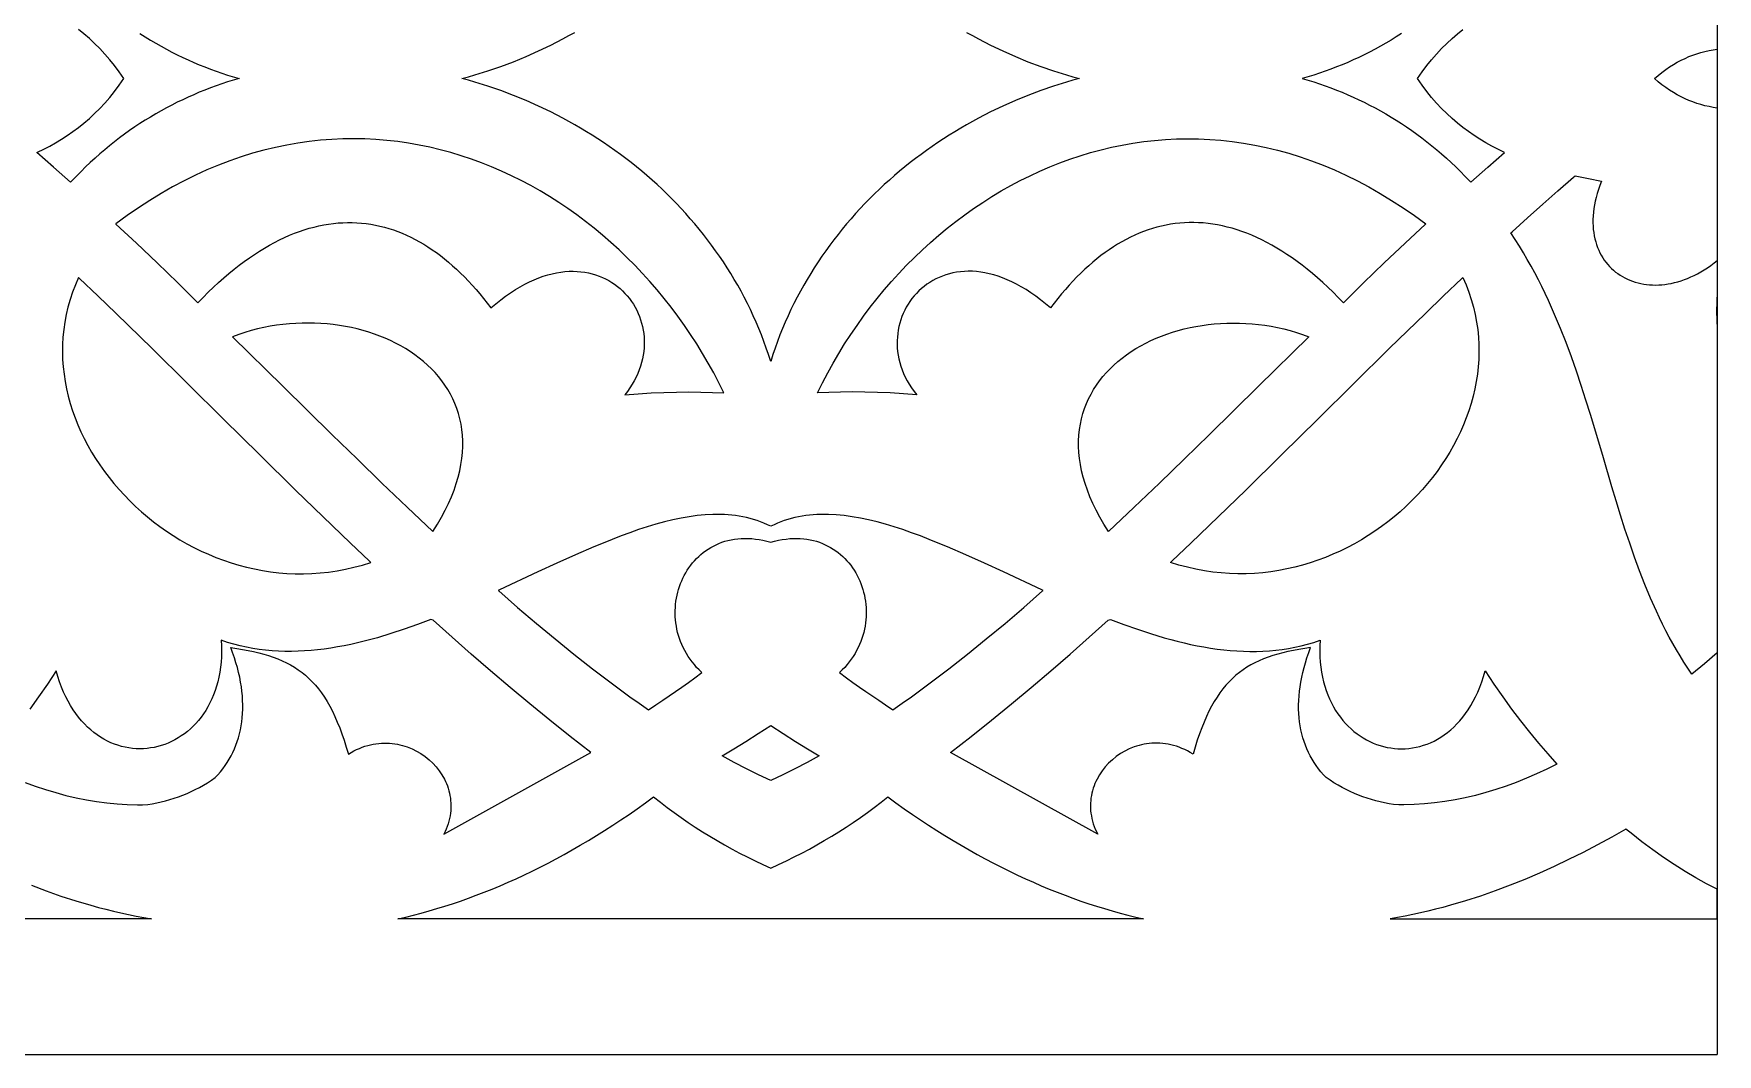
# Model space of a CAD drawing. Extents: x -105 to 105, y -148 to 149.
# Drawn here: x 30.36 to 64.58, y -89.6 to -68.85 of the extents above; entities that cross this region are included whole.
import ezdxf

# ---------------------------------------------------------------- set-up
doc = ezdxf.new("R2010")
doc.units = 0
doc.header["$MEASUREMENT"] = 0
doc.layers.get('0').update_dxf_attribs({"linetype": 'CONTINUOUS'})
doc.layers.add('LAYER_1', color=18, linetype='CONTINUOUS')

msp = doc.modelspace()

# ---------------------------------------------------------------- linework, layer by layer
msp.add_line((64.584, -49.611), (64.584, -89.598))
at = {"layer": 'LAYER_1'}
for points in [[(32.516, -68.846), (32.622, -68.913), (32.729, -68.979), (32.837, -69.043), (32.945, -69.104), (33.054, -69.164), (33.164, -69.222), (33.274, -69.277), (33.386, -69.331), (33.498, -69.383), (33.61, -69.433), (33.723, -69.48), (33.837, -69.526), (33.951, -69.57), (34.066, -69.612), (34.298, -69.69), (34.531, -69.761), (34.298, -69.831), (34.066, -69.91), (33.951, -69.952), (33.837, -69.996), (33.723, -70.041), (33.61, -70.089), (33.498, -70.139), (33.386, -70.191), (33.274, -70.244), (33.164, -70.3), (33.054, -70.358), (32.945, -70.417), (32.837, -70.479), (32.729, -70.543), (32.622, -70.608), (32.516, -70.676), (32.411, -70.746), (32.307, -70.818), (32.204, -70.892), (32.101, -70.968), (32, -71.046), (31.899, -71.126), (31.8, -71.208), (31.701, -71.292), (31.604, -71.379), (31.507, -71.467), (31.412, -71.558), (31.318, -71.651), (31.225, -71.746), (31.133, -71.843), (31.119, -71.857), (31.106, -71.87), (30.762, -71.564), (30.42, -71.265), (30.435, -71.257), (30.559, -71.197), (30.682, -71.134), (30.802, -71.066), (30.921, -70.995), (31.039, -70.92), (31.154, -70.84), (31.267, -70.756), (31.378, -70.667), (31.488, -70.573), (31.595, -70.474), (31.7, -70.369), (31.802, -70.259), (31.903, -70.144), (32.001, -70.022), (32.096, -69.895), (32.189, -69.761), (32.096, -69.627), (32.001, -69.499), (31.903, -69.378), (31.802, -69.263), (31.7, -69.153), (31.595, -69.048), (31.488, -68.949), (31.378, -68.855), (31.267, -68.766)], [(58.162, -68.846), (58.056, -68.913), (57.95, -68.979), (57.842, -69.043), (57.734, -69.104), (57.625, -69.164), (57.515, -69.222), (57.404, -69.277), (57.293, -69.331), (57.181, -69.383), (57.069, -69.433), (56.955, -69.48), (56.842, -69.526), (56.727, -69.57), (56.612, -69.612), (56.381, -69.69), (56.147, -69.761), (56.381, -69.831), (56.612, -69.91), (56.727, -69.952), (56.842, -69.996), (56.955, -70.041), (57.069, -70.089), (57.181, -70.139), (57.293, -70.191), (57.404, -70.244), (57.515, -70.3), (57.625, -70.358), (57.734, -70.417), (57.842, -70.479), (57.95, -70.543), (58.056, -70.608), (58.162, -70.676), (58.267, -70.746), (58.372, -70.818), (58.475, -70.892), (58.577, -70.968), (58.679, -71.046), (58.779, -71.126), (58.879, -71.208), (58.977, -71.292), (59.075, -71.379), (59.171, -71.467), (59.267, -71.558), (59.361, -71.651), (59.454, -71.746), (59.546, -71.843), (59.56, -71.857), (59.573, -71.87), (59.917, -71.564), (60.259, -71.265), (60.244, -71.257), (60.12, -71.197), (59.997, -71.134), (59.876, -71.066), (59.757, -70.995), (59.64, -70.92), (59.525, -70.84), (59.412, -70.756), (59.3, -70.667), (59.191, -70.573), (59.084, -70.474), (58.979, -70.369), (58.876, -70.259), (58.776, -70.144), (58.678, -70.022), (58.583, -69.895), (58.489, -69.761), (58.583, -69.627), (58.678, -69.499), (58.776, -69.378), (58.876, -69.263), (58.979, -69.153), (59.084, -69.048), (59.191, -68.949), (59.3, -68.855), (59.412, -68.766)], [(49.323, -68.822), (49.444, -68.889), (49.565, -68.955), (49.811, -69.082), (50.061, -69.201), (50.314, -69.313), (50.57, -69.418), (50.828, -69.515), (51.089, -69.605), (51.353, -69.687), (51.485, -69.725), (51.618, -69.761), (51.485, -69.797), (51.353, -69.835), (51.089, -69.917), (50.828, -70.007), (50.57, -70.104), (50.314, -70.209), (50.061, -70.321), (49.811, -70.44), (49.565, -70.566), (49.444, -70.632), (49.323, -70.7), (49.203, -70.769), (49.085, -70.841), (48.967, -70.913), (48.851, -70.988), (48.735, -71.064), (48.621, -71.142), (48.508, -71.222), (48.396, -71.303), (48.285, -71.386), (48.176, -71.471), (48.068, -71.557), (47.961, -71.645), (47.856, -71.734), (47.752, -71.826), (47.649, -71.918), (47.548, -72.012), (47.448, -72.108), (47.35, -72.206), (47.254, -72.304), (47.159, -72.405), (47.065, -72.507), (46.974, -72.61), (46.883, -72.715), (46.795, -72.821), (46.708, -72.929), (46.623, -73.038), (46.54, -73.149), (46.459, -73.261), (46.379, -73.375), (46.302, -73.49), (46.226, -73.606), (46.152, -73.724), (46.08, -73.843), (46.01, -73.963), (45.943, -74.085), (45.877, -74.208), (45.813, -74.333), (45.752, -74.458), (45.692, -74.585), (45.635, -74.714), (45.58, -74.843), (45.527, -74.974), (45.477, -75.106), (45.429, -75.24), (45.383, -75.374), (45.339, -75.51), (45.296, -75.374), (45.25, -75.24), (45.202, -75.106), (45.151, -74.974), (45.098, -74.843), (45.043, -74.714), (44.986, -74.585), (44.927, -74.458), (44.865, -74.333), (44.802, -74.208), (44.736, -74.085), (44.668, -73.963), (44.598, -73.843), (44.527, -73.724), (44.453, -73.606), (44.377, -73.49), (44.299, -73.375), (44.22, -73.261), (44.139, -73.149), (44.055, -73.038), (43.97, -72.929), (43.884, -72.821), (43.795, -72.715), (43.705, -72.61), (43.613, -72.507), (43.52, -72.405), (43.425, -72.304), (43.328, -72.206), (43.23, -72.108), (43.131, -72.012), (43.029, -71.918), (42.927, -71.826), (42.823, -71.734), (42.717, -71.645), (42.611, -71.557), (42.503, -71.471), (42.393, -71.386), (42.283, -71.303), (42.171, -71.222), (42.058, -71.142), (41.943, -71.064), (41.828, -70.988), (41.712, -70.913), (41.594, -70.841), (41.475, -70.769), (41.356, -70.7), (41.235, -70.632), (41.113, -70.566), (40.867, -70.44), (40.618, -70.321), (40.365, -70.209), (40.109, -70.104), (39.85, -70.007), (39.589, -69.917), (39.326, -69.835), (39.193, -69.797), (39.06, -69.761), (39.193, -69.725), (39.326, -69.687), (39.589, -69.605), (39.85, -69.515), (40.109, -69.418), (40.365, -69.313), (40.618, -69.201), (40.867, -69.082), (41.113, -68.955), (41.235, -68.889), (41.356, -68.822)], [(30.182, -84.069), (30.389, -84.145), (30.596, -84.215), (30.804, -84.278), (31.011, -84.334), (31.219, -84.384), (31.427, -84.426), (31.634, -84.461), (31.842, -84.488), (32.05, -84.508), (32.258, -84.52), (32.466, -84.524), (32.57, -84.523), (32.675, -84.52), (32.766, -84.505), (32.858, -84.488), (32.948, -84.468), (33.037, -84.445), (33.126, -84.42), (33.214, -84.393), (33.301, -84.362), (33.387, -84.329), (33.473, -84.294), (33.557, -84.256), (33.641, -84.215), (33.724, -84.171), (33.806, -84.125), (33.887, -84.076), (33.968, -84.024), (34.048, -83.97), (34.101, -83.913), (34.153, -83.853), (34.201, -83.792), (34.247, -83.729), (34.291, -83.664), (34.332, -83.598), (34.37, -83.529), (34.405, -83.459), (34.438, -83.387), (34.468, -83.314), (34.495, -83.239), (34.519, -83.162), (34.54, -83.084), (34.559, -83.004), (34.574, -82.922), (34.587, -82.839), (34.596, -82.755), (34.603, -82.669), (34.607, -82.581), (34.607, -82.493), (34.604, -82.403), (34.599, -82.311), (34.59, -82.218), (34.578, -82.124), (34.562, -82.029), (34.544, -81.932), (34.522, -81.835), (34.497, -81.736), (34.468, -81.636), (34.436, -81.534), (34.401, -81.432), (34.362, -81.329), (34.483, -81.346), (34.601, -81.365), (34.714, -81.385), (34.824, -81.408), (34.93, -81.433), (35.032, -81.46), (35.131, -81.489), (35.227, -81.522), (35.32, -81.557), (35.409, -81.595), (35.495, -81.636), (35.579, -81.68), (35.659, -81.728), (35.736, -81.779), (35.811, -81.834), (35.883, -81.893), (35.953, -81.956), (36.02, -82.023), (36.085, -82.094), (36.147, -82.17), (36.208, -82.251), (36.266, -82.336), (36.322, -82.427), (36.377, -82.523), (36.429, -82.624), (36.48, -82.73), (36.529, -82.842), (36.577, -82.96), (36.623, -83.084), (36.668, -83.214), (36.711, -83.35), (36.754, -83.493), (36.809, -83.46), (36.866, -83.43), (36.922, -83.402), (36.978, -83.378), (37.035, -83.356), (37.091, -83.336), (37.147, -83.32), (37.203, -83.305), (37.259, -83.294), (37.315, -83.285), (37.371, -83.278), (37.426, -83.273), (37.481, -83.271), (37.536, -83.271), (37.59, -83.274), (37.643, -83.278), (37.696, -83.285), (37.749, -83.294), (37.8, -83.304), (37.852, -83.317), (37.902, -83.332), (37.952, -83.348), (38.048, -83.387), (38.141, -83.433), (38.23, -83.485), (38.314, -83.543), (38.394, -83.608), (38.468, -83.677), (38.537, -83.752), (38.599, -83.832), (38.656, -83.916), (38.705, -84.004), (38.727, -84.049), (38.747, -84.095), (38.766, -84.142), (38.782, -84.19), (38.797, -84.238), (38.809, -84.287), (38.819, -84.337), (38.827, -84.387), (38.833, -84.438), (38.837, -84.49), (38.839, -84.541), (38.838, -84.593), (38.835, -84.646), (38.829, -84.698), (38.821, -84.751), (38.811, -84.805), (38.797, -84.858), (38.782, -84.911), (38.763, -84.965), (38.742, -85.018), (38.718, -85.071), (38.692, -85.125), (41.683, -83.459), (41.264, -83.134), (40.851, -82.805), (40.444, -82.474), (40.042, -82.139), (39.644, -81.801), (39.251, -81.461), (38.863, -81.118), (38.478, -80.773), (38.429, -80.756), (38.157, -80.859), (37.886, -80.956), (37.614, -81.046), (37.343, -81.128), (37.208, -81.165), (37.072, -81.201), (36.937, -81.234), (36.802, -81.264), (36.667, -81.292), (36.532, -81.317), (36.398, -81.34), (36.263, -81.359), (36.129, -81.375), (35.996, -81.388), (35.862, -81.398), (35.73, -81.405), (35.597, -81.408), (35.465, -81.407), (35.333, -81.403), (35.202, -81.395), (35.071, -81.383), (34.94, -81.367), (34.811, -81.347), (34.681, -81.323), (34.553, -81.294), (34.424, -81.261), (34.297, -81.223), (34.17, -81.181), (34.175, -81.296), (34.176, -81.408), (34.173, -81.518), (34.166, -81.624), (34.155, -81.728), (34.14, -81.829), (34.121, -81.927), (34.099, -82.023), (34.073, -82.115), (34.045, -82.204), (34.012, -82.29), (33.977, -82.374), (33.939, -82.454), (33.898, -82.531), (33.854, -82.605), (33.808, -82.676), (33.759, -82.743), (33.708, -82.808), (33.654, -82.869), (33.599, -82.927), (33.541, -82.982), (33.481, -83.033), (33.42, -83.081), (33.357, -83.125), (33.292, -83.167), (33.226, -83.204), (33.159, -83.239), (33.09, -83.269), (33.02, -83.296), (32.95, -83.32), (32.878, -83.34), (32.806, -83.357), (32.733, -83.37), (32.66, -83.379), (32.586, -83.384), (32.512, -83.386), (32.438, -83.384), (32.364, -83.378), (32.29, -83.368), (32.216, -83.355), (32.142, -83.338), (32.069, -83.316), (31.997, -83.291), (31.925, -83.262), (31.854, -83.229), (31.784, -83.192), (31.715, -83.15), (31.647, -83.105), (31.58, -83.056), (31.515, -83.002), (31.451, -82.944), (31.389, -82.882), (31.329, -82.816), (31.27, -82.746), (31.214, -82.671), (31.159, -82.592), (31.107, -82.509), (31.057, -82.421), (31.01, -82.329), (30.965, -82.232), (30.923, -82.132), (30.883, -82.026), (30.847, -81.916), (30.813, -81.802), (30.635, -82.07), (30.456, -82.328), (30.276, -82.578)], [(30.309, -86.161), (30.609, -86.274), (30.911, -86.38), (31.215, -86.477), (31.519, -86.568), (31.672, -86.61), (31.825, -86.65), (31.978, -86.688), (32.131, -86.723), (32.285, -86.757), (32.439, -86.789), (32.594, -86.818), (32.748, -86.846), (24.414, -86.846)], [(-51.868, -89.598), (64.584, -89.598)]]:
    msp.add_lwpolyline(points, dxfattribs=at)
for points in [[(64.584, -69.161), (64.584, -70.362), (64.5, -70.348), (64.416, -70.332), (64.333, -70.313), (64.251, -70.291), (64.169, -70.266), (64.088, -70.237), (64.007, -70.206), (63.927, -70.171), (63.848, -70.133), (63.769, -70.091), (63.69, -70.045), (63.612, -69.996), (63.535, -69.943), (63.458, -69.887), (63.382, -69.826), (63.306, -69.761), (63.382, -69.696), (63.458, -69.635), (63.535, -69.578), (63.612, -69.525), (63.69, -69.476), (63.769, -69.431), (63.848, -69.389), (63.927, -69.351), (64.007, -69.316), (64.088, -69.285), (64.169, -69.257), (64.251, -69.232), (64.333, -69.21), (64.416, -69.19), (64.5, -69.174)], [(33.694, -74.318), (33.8, -74.209), (33.906, -74.105), (34.011, -74.004), (34.116, -73.907), (34.221, -73.814), (34.325, -73.725), (34.43, -73.639), (34.534, -73.558), (34.638, -73.48), (34.741, -73.406), (34.844, -73.336), (34.947, -73.27), (35.05, -73.207), (35.152, -73.148), (35.254, -73.092), (35.356, -73.041), (35.457, -72.993), (35.558, -72.948), (35.658, -72.907), (35.759, -72.87), (35.858, -72.836), (35.958, -72.806), (36.057, -72.779), (36.155, -72.756), (36.253, -72.736), (36.351, -72.72), (36.448, -72.707), (36.545, -72.697), (36.642, -72.691), (36.737, -72.688), (36.833, -72.688), (36.928, -72.692), (37.022, -72.699), (37.116, -72.709), (37.209, -72.723), (37.302, -72.74), (37.395, -72.759), (37.486, -72.783), (37.578, -72.809), (37.668, -72.838), (37.758, -72.871), (37.848, -72.906), (37.937, -72.945), (38.025, -72.986), (38.113, -73.031), (38.2, -73.079), (38.286, -73.129), (38.372, -73.183), (38.457, -73.24), (38.542, -73.299), (38.626, -73.361), (38.709, -73.427), (38.792, -73.495), (38.873, -73.566), (38.954, -73.639), (39.035, -73.716), (39.114, -73.795), (39.193, -73.877), (39.272, -73.962), (39.349, -74.049), (39.426, -74.139), (39.502, -74.232), (39.577, -74.327), (39.651, -74.425), (39.752, -74.339), (39.852, -74.258), (39.951, -74.183), (40.05, -74.114), (40.148, -74.051), (40.245, -73.992), (40.341, -73.94), (40.436, -73.892), (40.53, -73.85), (40.623, -73.812), (40.715, -73.779), (40.806, -73.752), (40.895, -73.728), (40.984, -73.71), (41.07, -73.696), (41.156, -73.686), (41.24, -73.68), (41.322, -73.679), (41.403, -73.682), (41.482, -73.688), (41.559, -73.698), (41.634, -73.712), (41.708, -73.73), (41.78, -73.751), (41.849, -73.776), (41.917, -73.803), (41.983, -73.834), (42.046, -73.868), (42.107, -73.905), (42.166, -73.944), (42.222, -73.987), (42.276, -74.032), (42.328, -74.079), (42.377, -74.129), (42.424, -74.181), (42.467, -74.235), (42.509, -74.291), (42.547, -74.35), (42.582, -74.41), (42.615, -74.472), (42.645, -74.535), (42.671, -74.6), (42.695, -74.667), (42.715, -74.734), (42.732, -74.803), (42.746, -74.873), (42.757, -74.944), (42.764, -75.016), (42.768, -75.088), (42.768, -75.161), (42.765, -75.235), (42.758, -75.309), (42.748, -75.384), (42.733, -75.458), (42.715, -75.533), (42.693, -75.608), (42.667, -75.682), (42.637, -75.757), (42.604, -75.831), (42.565, -75.904), (42.523, -75.977), (42.477, -76.05), (42.426, -76.121), (42.371, -76.192), (42.642, -76.17), (42.908, -76.153), (43.169, -76.142), (43.424, -76.135), (43.674, -76.133), (43.918, -76.135), (44.156, -76.142), (44.388, -76.152), (44.287, -75.948), (44.181, -75.746), (44.07, -75.547), (43.955, -75.35), (43.836, -75.156), (43.712, -74.965), (43.584, -74.778), (43.452, -74.593), (43.316, -74.412), (43.175, -74.234), (43.031, -74.059), (42.884, -73.888), (42.732, -73.721), (42.577, -73.558), (42.418, -73.399), (42.256, -73.243), (42.09, -73.092), (41.921, -72.945), (41.749, -72.803), (41.573, -72.665), (41.395, -72.532), (41.214, -72.403), (41.029, -72.279), (40.842, -72.16), (40.653, -72.046), (40.46, -71.937), (40.265, -71.834), (40.068, -71.736), (39.868, -71.643), (39.666, -71.556), (39.461, -71.475), (39.255, -71.399), (39.046, -71.33), (38.836, -71.266), (38.623, -71.209), (38.409, -71.158), (38.193, -71.113), (37.976, -71.075), (37.757, -71.043), (37.536, -71.018), (37.314, -71), (37.091, -70.989), (36.867, -70.985), (36.641, -70.988), (36.415, -70.998), (36.187, -71.015), (35.959, -71.04), (35.729, -71.073), (35.5, -71.113), (35.269, -71.161), (35.038, -71.217), (34.806, -71.281), (34.575, -71.354), (34.342, -71.434), (34.11, -71.523), (33.878, -71.62), (33.645, -71.726), (33.412, -71.84), (33.18, -71.964), (32.948, -72.096), (32.716, -72.237), (32.485, -72.388), (32.254, -72.547), (32.023, -72.716), (32.027, -72.719), (32.444, -73.11), (32.865, -73.508), (33.285, -73.911), (33.491, -74.114)], [(56.984, -74.318), (56.878, -74.209), (56.773, -74.105), (56.668, -74.004), (56.563, -73.907), (56.458, -73.814), (56.353, -73.725), (56.249, -73.639), (56.145, -73.558), (56.041, -73.48), (55.938, -73.406), (55.834, -73.336), (55.731, -73.27), (55.629, -73.207), (55.527, -73.148), (55.425, -73.092), (55.323, -73.041), (55.222, -72.993), (55.121, -72.948), (55.02, -72.907), (54.92, -72.87), (54.82, -72.836), (54.721, -72.806), (54.622, -72.779), (54.523, -72.756), (54.425, -72.736), (54.328, -72.72), (54.23, -72.707), (54.133, -72.697), (54.037, -72.691), (53.941, -72.688), (53.846, -72.688), (53.751, -72.692), (53.656, -72.699), (53.563, -72.709), (53.469, -72.723), (53.376, -72.74), (53.284, -72.759), (53.192, -72.783), (53.101, -72.809), (53.01, -72.838), (52.92, -72.871), (52.831, -72.906), (52.742, -72.945), (52.653, -72.986), (52.566, -73.031), (52.479, -73.079), (52.392, -73.129), (52.306, -73.183), (52.221, -73.24), (52.137, -73.299), (52.053, -73.361), (51.97, -73.427), (51.887, -73.495), (51.805, -73.566), (51.724, -73.639), (51.644, -73.716), (51.564, -73.795), (51.485, -73.877), (51.407, -73.962), (51.33, -74.049), (51.253, -74.139), (51.177, -74.232), (51.102, -74.327), (51.028, -74.425), (50.927, -74.339), (50.827, -74.258), (50.728, -74.183), (50.629, -74.114), (50.531, -74.051), (50.434, -73.992), (50.338, -73.94), (50.243, -73.892), (50.148, -73.85), (50.055, -73.812), (49.963, -73.779), (49.873, -73.752), (49.783, -73.728), (49.695, -73.71), (49.608, -73.696), (49.523, -73.686), (49.439, -73.68), (49.357, -73.679), (49.276, -73.682), (49.197, -73.688), (49.12, -73.698), (49.044, -73.712), (48.971, -73.73), (48.899, -73.751), (48.829, -73.776), (48.762, -73.803), (48.696, -73.834), (48.633, -73.868), (48.572, -73.905), (48.513, -73.944), (48.456, -73.987), (48.402, -74.032), (48.351, -74.079), (48.302, -74.129), (48.255, -74.181), (48.211, -74.235), (48.17, -74.291), (48.132, -74.35), (48.096, -74.41), (48.064, -74.472), (48.034, -74.535), (48.007, -74.6), (47.984, -74.667), (47.963, -74.734), (47.946, -74.803), (47.932, -74.873), (47.922, -74.944), (47.914, -75.016), (47.911, -75.088), (47.91, -75.161), (47.913, -75.235), (47.92, -75.309), (47.931, -75.384), (47.945, -75.458), (47.963, -75.533), (47.985, -75.608), (48.011, -75.682), (48.041, -75.757), (48.075, -75.831), (48.113, -75.904), (48.155, -75.977), (48.202, -76.05), (48.253, -76.121), (48.308, -76.192), (48.037, -76.17), (47.77, -76.153), (47.51, -76.142), (47.254, -76.135), (47.004, -76.133), (46.761, -76.135), (46.523, -76.142), (46.291, -76.152), (46.392, -75.948), (46.498, -75.746), (46.609, -75.547), (46.724, -75.35), (46.843, -75.156), (46.967, -74.965), (47.095, -74.778), (47.227, -74.593), (47.363, -74.412), (47.503, -74.234), (47.647, -74.059), (47.795, -73.888), (47.947, -73.721), (48.102, -73.558), (48.261, -73.399), (48.423, -73.243), (48.589, -73.092), (48.758, -72.945), (48.93, -72.803), (49.105, -72.665), (49.284, -72.532), (49.465, -72.403), (49.649, -72.279), (49.836, -72.16), (50.026, -72.046), (50.219, -71.937), (50.414, -71.834), (50.611, -71.736), (50.811, -71.643), (51.013, -71.556), (51.217, -71.475), (51.424, -71.399), (51.632, -71.33), (51.843, -71.266), (52.055, -71.209), (52.269, -71.158), (52.485, -71.113), (52.703, -71.075), (52.922, -71.043), (53.142, -71.018), (53.364, -71), (53.588, -70.989), (53.812, -70.985), (54.037, -70.988), (54.264, -70.998), (54.492, -71.015), (54.72, -71.04), (54.949, -71.073), (55.179, -71.113), (55.41, -71.161), (55.641, -71.217), (55.872, -71.281), (56.104, -71.354), (56.336, -71.434), (56.569, -71.523), (56.801, -71.62), (57.034, -71.726), (57.266, -71.84), (57.499, -71.964), (57.731, -72.096), (57.963, -72.237), (58.194, -72.388), (58.425, -72.547), (58.655, -72.716), (58.651, -72.719), (58.235, -73.11), (57.813, -73.508), (57.394, -73.911), (57.188, -74.114)], [(64.584, -73.458), (64.584, -74.105), (64.573, -74.301), (64.57, -74.491), (64.574, -74.674), (64.584, -74.851), (64.584, -81.436), (64.325, -81.656), (64.066, -81.87), (63.984, -81.748), (63.904, -81.624), (63.826, -81.499), (63.751, -81.373), (63.678, -81.245), (63.607, -81.117), (63.539, -80.987), (63.472, -80.856), (63.408, -80.724), (63.345, -80.59), (63.225, -80.321), (63.111, -80.048), (63.003, -79.771), (62.9, -79.492), (62.802, -79.209), (62.707, -78.924), (62.616, -78.637), (62.527, -78.348), (62.439, -78.058), (62.267, -77.473), (62.093, -76.885), (62.004, -76.591), (61.913, -76.297), (61.818, -76.004), (61.72, -75.711), (61.618, -75.42), (61.51, -75.13), (61.397, -74.842), (61.277, -74.556), (61.151, -74.272), (61.084, -74.131), (61.016, -73.991), (60.946, -73.852), (60.873, -73.713), (60.798, -73.575), (60.721, -73.438), (60.641, -73.302), (60.559, -73.167), (60.474, -73.033), (60.387, -72.9), (60.412, -72.877), (60.726, -72.591), (61.034, -72.316), (61.342, -72.044), (61.661, -71.768), (61.697, -71.738), (61.962, -71.796), (62.228, -71.85), (62.196, -71.933), (62.168, -72.015), (62.143, -72.096), (62.121, -72.176), (62.102, -72.254), (62.087, -72.331), (62.075, -72.406), (62.066, -72.48), (62.059, -72.553), (62.056, -72.624), (62.056, -72.694), (62.058, -72.762), (62.063, -72.829), (62.071, -72.894), (62.082, -72.957), (62.095, -73.019), (62.111, -73.079), (62.129, -73.137), (62.149, -73.194), (62.172, -73.249), (62.197, -73.302), (62.225, -73.353), (62.254, -73.403), (62.286, -73.45), (62.32, -73.496), (62.355, -73.539), (62.393, -73.581), (62.432, -73.621), (62.473, -73.658), (62.516, -73.694), (62.561, -73.727), (62.607, -73.759), (62.655, -73.788), (62.704, -73.815), (62.755, -73.84), (62.807, -73.862), (62.861, -73.882), (62.916, -73.9), (62.972, -73.916), (63.029, -73.929), (63.087, -73.94), (63.146, -73.948), (63.206, -73.954), (63.267, -73.958), (63.329, -73.959), (63.392, -73.957), (63.455, -73.953), (63.519, -73.946), (63.584, -73.937), (63.649, -73.925), (63.714, -73.91), (63.781, -73.892), (63.847, -73.872), (63.914, -73.849), (63.981, -73.823), (64.048, -73.794), (64.115, -73.762), (64.182, -73.728), (64.25, -73.69), (64.317, -73.65), (64.384, -73.606), (64.451, -73.56), (64.518, -73.51)], [(31.269, -73.807), (31.204, -73.956), (31.146, -74.106), (31.096, -74.256), (31.053, -74.408), (31.017, -74.559), (30.988, -74.711), (30.966, -74.863), (30.951, -75.016), (30.943, -75.168), (30.941, -75.32), (30.945, -75.471), (30.956, -75.623), (30.973, -75.773), (30.996, -75.923), (31.025, -76.072), (31.06, -76.22), (31.1, -76.367), (31.147, -76.513), (31.198, -76.657), (31.255, -76.8), (31.317, -76.941), (31.384, -77.08), (31.457, -77.218), (31.534, -77.353), (31.615, -77.486), (31.702, -77.617), (31.793, -77.746), (31.888, -77.872), (31.988, -77.995), (32.091, -78.116), (32.199, -78.233), (32.31, -78.348), (32.426, -78.459), (32.545, -78.567), (32.667, -78.671), (32.793, -78.772), (32.922, -78.869), (33.055, -78.962), (33.19, -79.051), (33.329, -79.137), (33.47, -79.217), (33.614, -79.294), (33.76, -79.366), (33.909, -79.433), (34.06, -79.495), (34.213, -79.553), (34.369, -79.605), (34.526, -79.652), (34.685, -79.694), (34.846, -79.731), (35.009, -79.762), (35.173, -79.787), (35.338, -79.807), (35.504, -79.82), (35.672, -79.827), (35.841, -79.828), (36.01, -79.823), (36.181, -79.811), (36.351, -79.793), (36.523, -79.768), (36.695, -79.736), (36.867, -79.697), (37.039, -79.651), (37.211, -79.597), (37.177, -79.567), (36.798, -79.207), (36.423, -78.847), (35.681, -78.126), (34.947, -77.404), (34.218, -76.683), (33.492, -75.964), (32.764, -75.248), (32.031, -74.536), (31.662, -74.181), (31.29, -73.828)], [(59.409, -73.807), (59.475, -73.956), (59.532, -74.106), (59.583, -74.256), (59.626, -74.408), (59.662, -74.559), (59.69, -74.711), (59.712, -74.863), (59.727, -75.016), (59.736, -75.168), (59.738, -75.32), (59.733, -75.471), (59.723, -75.623), (59.706, -75.773), (59.683, -75.923), (59.654, -76.072), (59.619, -76.22), (59.578, -76.367), (59.532, -76.513), (59.481, -76.657), (59.424, -76.8), (59.361, -76.941), (59.294, -77.08), (59.222, -77.218), (59.145, -77.353), (59.063, -77.486), (58.977, -77.617), (58.886, -77.746), (58.791, -77.872), (58.691, -77.995), (58.587, -78.116), (58.48, -78.233), (58.368, -78.348), (58.253, -78.459), (58.134, -78.567), (58.011, -78.671), (57.885, -78.772), (57.756, -78.869), (57.624, -78.962), (57.488, -79.051), (57.35, -79.137), (57.209, -79.217), (57.065, -79.294), (56.919, -79.366), (56.77, -79.433), (56.619, -79.495), (56.465, -79.553), (56.31, -79.605), (56.153, -79.652), (55.993, -79.694), (55.833, -79.731), (55.67, -79.762), (55.506, -79.787), (55.341, -79.807), (55.174, -79.82), (55.006, -79.827), (54.838, -79.828), (54.668, -79.823), (54.498, -79.811), (54.327, -79.793), (54.156, -79.768), (53.984, -79.736), (53.812, -79.697), (53.64, -79.651), (53.468, -79.597), (53.502, -79.567), (53.88, -79.207), (54.256, -78.847), (54.998, -78.126), (55.732, -77.404), (56.46, -76.683), (57.187, -75.964), (57.915, -75.248), (58.648, -74.536), (59.017, -74.181), (59.388, -73.828)], [(34.399, -75.009), (35.421, -76.016), (36.426, -77.004), (36.929, -77.494), (37.436, -77.984), (37.95, -78.474), (38.473, -78.966), (38.564, -78.821), (38.646, -78.679), (38.721, -78.538), (38.788, -78.399), (38.848, -78.262), (38.901, -78.127), (38.947, -77.994), (38.986, -77.863), (39.017, -77.734), (39.043, -77.608), (39.061, -77.484), (39.074, -77.361), (39.08, -77.241), (39.08, -77.124), (39.074, -77.009), (39.062, -76.896), (39.044, -76.785), (39.021, -76.677), (38.992, -76.572), (38.959, -76.469), (38.92, -76.368), (38.876, -76.27), (38.827, -76.175), (38.774, -76.083), (38.716, -75.993), (38.653, -75.906), (38.587, -75.821), (38.516, -75.74), (38.441, -75.661), (38.362, -75.586), (38.28, -75.513), (38.194, -75.443), (38.104, -75.377), (38.012, -75.313), (37.916, -75.252), (37.817, -75.195), (37.715, -75.14), (37.611, -75.089), (37.504, -75.041), (37.394, -74.997), (37.282, -74.956), (37.168, -74.918), (37.052, -74.883), (36.934, -74.852), (36.815, -74.824), (36.694, -74.8), (36.571, -74.78), (36.447, -74.763), (36.322, -74.749), (36.195, -74.74), (36.068, -74.734), (35.94, -74.731), (35.812, -74.733), (35.683, -74.738), (35.554, -74.747), (35.424, -74.76), (35.295, -74.777), (35.165, -74.798), (35.036, -74.823), (34.907, -74.852), (34.779, -74.885), (34.651, -74.922), (34.525, -74.963)], [(56.28, -75.009), (55.258, -76.016), (54.253, -77.004), (53.75, -77.494), (53.243, -77.984), (52.729, -78.474), (52.205, -78.966), (52.115, -78.821), (52.032, -78.679), (51.958, -78.538), (51.89, -78.399), (51.83, -78.262), (51.777, -78.127), (51.732, -77.994), (51.693, -77.863), (51.661, -77.734), (51.636, -77.608), (51.617, -77.484), (51.605, -77.361), (51.599, -77.241), (51.599, -77.124), (51.605, -77.009), (51.617, -76.896), (51.635, -76.785), (51.658, -76.677), (51.686, -76.572), (51.72, -76.469), (51.759, -76.368), (51.803, -76.27), (51.852, -76.175), (51.905, -76.083), (51.963, -75.993), (52.025, -75.906), (52.092, -75.821), (52.163, -75.74), (52.238, -75.661), (52.317, -75.586), (52.399, -75.513), (52.485, -75.443), (52.574, -75.377), (52.667, -75.313), (52.763, -75.252), (52.862, -75.195), (52.964, -75.14), (53.068, -75.089), (53.175, -75.041), (53.285, -74.997), (53.396, -74.956), (53.51, -74.918), (53.626, -74.883), (53.744, -74.852), (53.864, -74.824), (53.985, -74.8), (54.108, -74.78), (54.232, -74.763), (54.357, -74.749), (54.483, -74.74), (54.61, -74.734), (54.738, -74.731), (54.867, -74.733), (54.996, -74.738), (55.125, -74.747), (55.254, -74.76), (55.384, -74.777), (55.513, -74.798), (55.642, -74.823), (55.771, -74.852), (55.9, -74.885), (56.027, -74.922), (56.154, -74.963)], [(50.868, -80.177), (50.881, -80.167), (50.854, -80.154), (50.071, -79.792), (49.686, -79.614), (49.306, -79.443), (48.932, -79.28), (48.747, -79.203), (48.564, -79.129), (48.382, -79.059), (48.202, -78.993), (48.024, -78.931), (47.847, -78.874), (47.673, -78.821), (47.501, -78.774), (47.331, -78.733), (47.163, -78.697), (46.997, -78.668), (46.833, -78.646), (46.672, -78.63), (46.513, -78.622), (46.357, -78.622), (46.28, -78.625), (46.203, -78.629), (46.127, -78.636), (46.052, -78.646), (45.978, -78.657), (45.904, -78.67), (45.831, -78.686), (45.758, -78.704), (45.687, -78.725), (45.616, -78.748), (45.546, -78.773), (45.476, -78.801), (45.407, -78.831), (45.339, -78.864), (45.271, -78.831), (45.203, -78.801), (45.133, -78.773), (45.063, -78.748), (44.992, -78.725), (44.92, -78.704), (44.848, -78.686), (44.775, -78.67), (44.701, -78.657), (44.626, -78.646), (44.551, -78.636), (44.475, -78.629), (44.399, -78.625), (44.322, -78.622), (44.165, -78.622), (44.007, -78.63), (43.846, -78.646), (43.682, -78.668), (43.516, -78.697), (43.348, -78.733), (43.178, -78.774), (43.005, -78.821), (42.831, -78.874), (42.655, -78.931), (42.477, -78.993), (42.297, -79.059), (42.115, -79.129), (41.932, -79.203), (41.747, -79.28), (41.372, -79.443), (40.992, -79.614), (40.607, -79.792), (39.825, -80.154), (39.798, -80.167), (39.81, -80.177), (40.193, -80.511), (40.575, -80.836), (40.956, -81.153), (41.337, -81.461), (41.717, -81.76), (42.097, -82.048), (42.287, -82.189), (42.477, -82.327), (42.667, -82.462), (42.857, -82.595), (43.004, -82.492), (43.144, -82.397), (43.407, -82.221), (43.536, -82.133), (43.666, -82.042), (43.8, -81.944), (43.938, -81.835), (43.885, -81.784), (43.834, -81.731), (43.787, -81.676), (43.742, -81.621), (43.7, -81.564), (43.661, -81.507), (43.625, -81.448), (43.592, -81.389), (43.561, -81.329), (43.533, -81.268), (43.508, -81.206), (43.485, -81.144), (43.465, -81.082), (43.448, -81.019), (43.433, -80.956), (43.421, -80.892), (43.412, -80.829), (43.405, -80.765), (43.4, -80.702), (43.398, -80.638), (43.398, -80.575), (43.401, -80.512), (43.406, -80.45), (43.414, -80.388), (43.423, -80.326), (43.435, -80.265), (43.45, -80.205), (43.466, -80.145), (43.485, -80.086), (43.506, -80.028), (43.53, -79.972), (43.555, -79.916), (43.582, -79.861), (43.612, -79.808), (43.644, -79.756), (43.677, -79.705), (43.713, -79.656), (43.751, -79.609), (43.79, -79.563), (43.832, -79.519), (43.875, -79.476), (43.921, -79.436), (43.968, -79.397), (44.017, -79.361), (44.068, -79.326), (44.12, -79.294), (44.174, -79.264), (44.231, -79.237), (44.288, -79.212), (44.348, -79.189), (44.409, -79.169), (44.471, -79.152), (44.536, -79.138), (44.601, -79.126), (44.669, -79.118), (44.738, -79.112), (44.808, -79.11), (44.88, -79.11), (44.953, -79.114), (45.027, -79.122), (45.103, -79.132), (45.181, -79.147), (45.259, -79.164), (45.339, -79.186), (45.419, -79.164), (45.498, -79.147), (45.575, -79.132), (45.651, -79.122), (45.726, -79.114), (45.799, -79.11), (45.871, -79.11), (45.941, -79.112), (46.01, -79.118), (46.077, -79.126), (46.143, -79.138), (46.207, -79.152), (46.27, -79.169), (46.331, -79.189), (46.39, -79.212), (46.448, -79.237), (46.504, -79.264), (46.558, -79.294), (46.611, -79.326), (46.662, -79.361), (46.711, -79.397), (46.758, -79.436), (46.803, -79.476), (46.847, -79.519), (46.888, -79.563), (46.928, -79.609), (46.966, -79.656), (47.001, -79.705), (47.035, -79.756), (47.067, -79.808), (47.096, -79.861), (47.124, -79.916), (47.149, -79.972), (47.172, -80.028), (47.193, -80.086), (47.212, -80.145), (47.229, -80.205), (47.243, -80.265), (47.255, -80.326), (47.265, -80.388), (47.273, -80.45), (47.278, -80.512), (47.28, -80.575), (47.281, -80.638), (47.279, -80.702), (47.274, -80.765), (47.267, -80.829), (47.257, -80.892), (47.245, -80.956), (47.231, -81.019), (47.213, -81.082), (47.193, -81.144), (47.171, -81.206), (47.146, -81.268), (47.118, -81.329), (47.087, -81.389), (47.054, -81.448), (47.017, -81.507), (46.978, -81.564), (46.937, -81.621), (46.892, -81.676), (46.844, -81.731), (46.794, -81.784), (46.74, -81.835), (46.879, -81.944), (47.012, -82.042), (47.142, -82.133), (47.271, -82.221), (47.535, -82.397), (47.674, -82.492), (47.821, -82.595), (48.012, -82.462), (48.202, -82.327), (48.392, -82.189), (48.582, -82.048), (48.962, -81.76), (49.342, -81.461), (49.722, -81.153), (50.103, -80.836), (50.485, -80.511)], [(61.324, -83.702), (61.117, -83.803), (60.91, -83.897), (60.704, -83.986), (60.497, -84.069), (60.289, -84.145), (60.082, -84.215), (59.875, -84.278), (59.667, -84.334), (59.46, -84.384), (59.252, -84.426), (59.044, -84.461), (58.836, -84.488), (58.629, -84.508), (58.421, -84.52), (58.212, -84.524), (58.108, -84.523), (58.004, -84.52), (57.912, -84.505), (57.821, -84.488), (57.731, -84.468), (57.641, -84.445), (57.553, -84.42), (57.465, -84.393), (57.378, -84.362), (57.292, -84.329), (57.206, -84.294), (57.122, -84.256), (57.038, -84.215), (56.955, -84.171), (56.873, -84.125), (56.791, -84.076), (56.711, -84.024), (56.631, -83.97), (56.577, -83.913), (56.526, -83.853), (56.477, -83.792), (56.431, -83.729), (56.388, -83.664), (56.347, -83.598), (56.309, -83.529), (56.274, -83.459), (56.241, -83.387), (56.211, -83.314), (56.184, -83.239), (56.16, -83.162), (56.138, -83.084), (56.12, -83.004), (56.104, -82.922), (56.092, -82.839), (56.082, -82.755), (56.076, -82.669), (56.072, -82.581), (56.072, -82.493), (56.074, -82.403), (56.08, -82.311), (56.089, -82.218), (56.101, -82.124), (56.116, -82.029), (56.135, -81.932), (56.157, -81.835), (56.182, -81.736), (56.21, -81.636), (56.242, -81.534), (56.278, -81.432), (56.316, -81.329), (56.195, -81.346), (56.078, -81.365), (55.965, -81.385), (55.855, -81.408), (55.749, -81.433), (55.646, -81.46), (55.547, -81.489), (55.451, -81.522), (55.359, -81.557), (55.27, -81.595), (55.183, -81.636), (55.1, -81.68), (55.02, -81.728), (54.942, -81.779), (54.867, -81.834), (54.795, -81.893), (54.726, -81.956), (54.659, -82.023), (54.594, -82.094), (54.531, -82.17), (54.471, -82.251), (54.413, -82.336), (54.356, -82.427), (54.302, -82.523), (54.249, -82.624), (54.199, -82.73), (54.149, -82.842), (54.102, -82.96), (54.056, -83.084), (54.011, -83.214), (53.967, -83.35), (53.925, -83.493), (53.869, -83.46), (53.813, -83.43), (53.757, -83.402), (53.7, -83.378), (53.644, -83.356), (53.588, -83.336), (53.531, -83.32), (53.475, -83.305), (53.419, -83.294), (53.363, -83.285), (53.308, -83.278), (53.252, -83.273), (53.198, -83.271), (53.143, -83.271), (53.089, -83.274), (53.035, -83.278), (52.982, -83.285), (52.93, -83.294), (52.878, -83.304), (52.827, -83.317), (52.777, -83.332), (52.727, -83.348), (52.63, -83.387), (52.537, -83.433), (52.449, -83.485), (52.364, -83.543), (52.285, -83.608), (52.21, -83.677), (52.142, -83.752), (52.079, -83.832), (52.023, -83.916), (51.974, -84.004), (51.951, -84.049), (51.931, -84.095), (51.913, -84.142), (51.897, -84.19), (51.882, -84.238), (51.87, -84.287), (51.859, -84.337), (51.851, -84.387), (51.845, -84.438), (51.841, -84.49), (51.84, -84.541), (51.841, -84.593), (51.844, -84.646), (51.85, -84.698), (51.858, -84.751), (51.868, -84.805), (51.881, -84.858), (51.897, -84.911), (51.915, -84.965), (51.936, -85.018), (51.96, -85.071), (51.987, -85.125), (48.996, -83.459), (49.414, -83.134), (49.827, -82.805), (50.235, -82.474), (50.637, -82.139), (51.034, -81.801), (51.427, -81.461), (51.816, -81.118), (52.201, -80.773), (52.25, -80.756), (52.521, -80.859), (52.793, -80.956), (53.064, -81.046), (53.336, -81.128), (53.471, -81.165), (53.606, -81.201), (53.742, -81.234), (53.877, -81.264), (54.012, -81.292), (54.147, -81.317), (54.281, -81.34), (54.415, -81.359), (54.549, -81.375), (54.683, -81.388), (54.816, -81.398), (54.949, -81.405), (55.082, -81.408), (55.214, -81.407), (55.346, -81.403), (55.477, -81.395), (55.608, -81.383), (55.738, -81.367), (55.868, -81.347), (55.997, -81.323), (56.126, -81.294), (56.254, -81.261), (56.382, -81.223), (56.509, -81.181), (56.503, -81.296), (56.502, -81.408), (56.506, -81.518), (56.513, -81.624), (56.524, -81.728), (56.539, -81.829), (56.557, -81.927), (56.58, -82.023), (56.605, -82.115), (56.634, -82.204), (56.666, -82.29), (56.701, -82.374), (56.74, -82.454), (56.781, -82.531), (56.824, -82.605), (56.871, -82.676), (56.92, -82.743), (56.971, -82.808), (57.024, -82.869), (57.08, -82.927), (57.138, -82.982), (57.197, -83.033), (57.259, -83.081), (57.322, -83.125), (57.386, -83.167), (57.453, -83.204), (57.52, -83.239), (57.589, -83.269), (57.658, -83.296), (57.729, -83.32), (57.8, -83.34), (57.873, -83.357), (57.945, -83.37), (58.019, -83.379), (58.092, -83.384), (58.166, -83.386), (58.241, -83.384), (58.315, -83.378), (58.389, -83.368), (58.463, -83.355), (58.536, -83.338), (58.609, -83.316), (58.682, -83.291), (58.754, -83.262), (58.825, -83.229), (58.895, -83.192), (58.964, -83.15), (59.032, -83.105), (59.098, -83.056), (59.164, -83.002), (59.227, -82.944), (59.289, -82.882), (59.35, -82.816), (59.408, -82.746), (59.465, -82.671), (59.519, -82.592), (59.571, -82.509), (59.621, -82.421), (59.669, -82.329), (59.714, -82.232), (59.756, -82.132), (59.795, -82.026), (59.832, -81.916), (59.865, -81.802), (60.043, -82.07), (60.223, -82.328), (60.403, -82.578), (60.584, -82.819), (60.767, -83.051), (60.951, -83.275), (61.136, -83.492)], [(45.339, -82.914), (45.593, -83.078), (45.843, -83.237), (46.088, -83.388), (46.328, -83.532), (46.08, -83.667), (45.832, -83.796), (45.586, -83.918), (45.339, -84.034), (45.093, -83.918), (44.846, -83.796), (44.599, -83.667), (44.351, -83.532), (44.59, -83.388), (44.835, -83.237), (45.086, -83.078)], [(45.339, -85.812), (45.499, -85.739), (45.658, -85.663), (45.815, -85.586), (45.971, -85.506), (46.125, -85.424), (46.278, -85.34), (46.429, -85.253), (46.579, -85.164), (46.727, -85.073), (46.874, -84.979), (47.019, -84.883), (47.162, -84.784), (47.304, -84.683), (47.444, -84.579), (47.582, -84.473), (47.719, -84.365), (47.886, -84.486), (48.052, -84.604), (48.219, -84.719), (48.384, -84.831), (48.55, -84.941), (48.716, -85.047), (48.881, -85.15), (49.046, -85.251), (49.21, -85.348), (49.374, -85.443), (49.538, -85.535), (49.702, -85.624), (49.866, -85.711), (50.029, -85.794), (50.192, -85.875), (50.354, -85.953), (50.517, -86.028), (50.679, -86.101), (50.841, -86.171), (51.002, -86.238), (51.163, -86.303), (51.324, -86.365), (51.485, -86.424), (51.645, -86.481), (51.805, -86.535), (51.965, -86.587), (52.125, -86.636), (52.284, -86.683), (52.443, -86.728), (52.601, -86.769), (52.76, -86.809), (52.917, -86.846), (45.339, -86.846), (37.761, -86.846), (37.919, -86.809), (38.077, -86.769), (38.236, -86.728), (38.395, -86.683), (38.554, -86.636), (38.713, -86.587), (38.873, -86.535), (39.033, -86.481), (39.194, -86.424), (39.354, -86.365), (39.515, -86.303), (39.676, -86.238), (39.838, -86.171), (40, -86.101), (40.162, -86.028), (40.324, -85.953), (40.487, -85.875), (40.65, -85.794), (40.813, -85.711), (40.976, -85.624), (41.14, -85.535), (41.304, -85.443), (41.469, -85.348), (41.633, -85.251), (41.798, -85.15), (41.963, -85.047), (42.129, -84.941), (42.294, -84.831), (42.46, -84.719), (42.626, -84.604), (42.793, -84.486), (42.959, -84.365), (43.096, -84.473), (43.235, -84.579), (43.375, -84.683), (43.517, -84.784), (43.66, -84.883), (43.805, -84.979), (43.952, -85.073), (44.1, -85.164), (44.249, -85.253), (44.401, -85.34), (44.553, -85.424), (44.708, -85.506), (44.863, -85.586), (45.021, -85.663), (45.179, -85.739)], [(57.93, -86.846), (64.584, -86.846), (64.584, -86.241), (64.366, -86.129), (64.148, -86.008), (63.929, -85.879), (63.71, -85.741), (63.491, -85.595), (63.272, -85.439), (63.052, -85.275), (62.833, -85.101), (62.727, -85.017), (62.438, -85.181), (62.146, -85.34), (61.854, -85.493), (61.56, -85.64), (61.264, -85.78), (60.968, -85.914), (60.669, -86.041), (60.37, -86.161), (60.069, -86.274), (59.767, -86.38), (59.464, -86.477), (59.16, -86.568), (59.007, -86.61), (58.854, -86.65), (58.701, -86.688), (58.547, -86.723), (58.393, -86.757), (58.239, -86.789), (58.085, -86.818)]]:
    msp.add_lwpolyline(points, close=True, dxfattribs=at)

doc.saveas('drawing.dxf')
